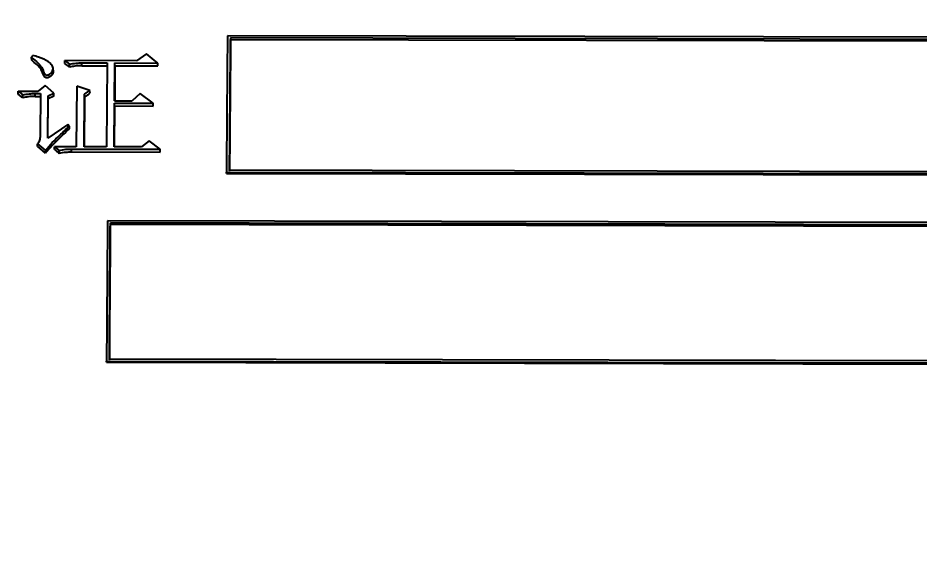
# Model space of a CAD drawing. Header units: millimetres. Extents: x 2312 to 3992, y 755 to 1943.
# Drawn here: x 2748.37 to 2762.91, y 1702.97 to 1711.8 of the extents above; entities that cross this region are included whole.
import ezdxf

# ---------------------------------------------------------------- set-up
doc = ezdxf.new("R2010")
doc.units = ezdxf.units.MM
doc.layers.add('标注', color=3, linetype='Continuous', lineweight=13)
doc.styles.add('SLDTEXTSTYLE1', font='txt.shx', dxfattribs={"width": 0.7, "bigfont": 'gbcbig.shx'})
doc.dimstyles.new('SLDDIMSTYLE12$0', dxfattribs={"dimtxt": 12, "dimasz": 10, "dimexe": 0, "dimexo": 0.0625, "dimgap": 0.875, "dimtad": 1, "dimdec": 1, "dimlfac": 1.8, "dimrnd": 1e-09, "dimzin": 12, "dimdsep": 46, "dimtxsty": 'SLDTEXTSTYLE1', "dimcen": 0.09, "dimdle": 8.16, "dimclrd": 3, "dimclre": 3, "dimadec": 0, "dimazin": 3, "dimtfac": 1, "dimtdec": 1, "dimtofl": 0, "dimtmove": 0, "dimatfit": 3, "dimfxl": 0, "dimfrac": 2, "dimtolj": 1, "dimlwd": 5, "dimlwe": 5, "dimarcsym": 0})

# ---------------------------------------------------------------- blocks, each defined once
blk = doc.blocks.new('*D45')
at = {"layer": 'Defpoints', "color": 0, "transparency": 16777216}
for p in [(2923.809, 1855.641), (2923.809, 1839.674), (2684.601, 1694.135)]:
    blk.add_point(p, dxfattribs=at)
at = {"layer": '标注', "color": 3, "lineweight": 5, "transparency": 16777216}
blk.add_line((2684.601, 1694.197), (2684.601, 1855.641), dxfattribs=at)
at = {"layer": '标注', "color": 3, "linetype": 'Continuous', "lineweight": 5, "transparency": 16777216}
for p, q in [((2694.601, 1855.641), (2913.809, 1855.641)), ((2923.809, 1839.736), (2923.809, 1855.641))]:
    blk.add_line(p, q, dxfattribs=at)
at = {"layer": '标注', "color": 3, "transparency": 16777216}
for points in [[(2694.601, 1857.308), (2694.601, 1853.974), (2684.601, 1855.641)], [(2913.809, 1857.308), (2913.809, 1853.974), (2923.809, 1855.641)]]:
    blk.add_solid(points, dxfattribs=at)
at = {"layer": '标注', "color": 0, "transparency": 16777216, "insert": (2804.205, 1867.944), "char_height": 10, "attachment_point": 5, "style": 'SLDTEXTSTYLE1'}
blk.add_mtext('\\A1;{\\H2.28571x;290}', dxfattribs=at)

msp = doc.modelspace()

# ---------------------------------------------------------------- linework, layer by layer
at = {"color": 7, "linetype": 'Continuous', "lineweight": 25}
for p, q in [((2769.755, 1711.472), (2751.747, 1711.511)), ((2769.71, 1711.438), (2751.797, 1711.476)), ((2751.797, 1711.453), (2769.71, 1711.414)), ((2748.59, 1711.119), (2748.589, 1711.165)), ((2749.124, 1711.112), (2749.201, 1711.052)), ((2750.282, 1711.109), (2749.124, 1711.112)), ((2749.125, 1711.065), (2749.124, 1711.112)), ((2750.439, 1711.221), (2750.282, 1711.109)), ((2750.623, 1711.071), (2750.439, 1711.221)), ((2748.933, 1710.996), (2748.933, 1711.002)), ((2748.934, 1710.955), (2748.933, 1710.97)), ((2749.202, 1711.005), (2749.125, 1711.065)), ((2749.202, 1711.005), (2749.201, 1711.052)), ((2749.396, 1711.074), (2749.805, 1711.073)), ((2749.397, 1711.027), (2749.396, 1711.074)), ((2749.397, 1711.027), (2749.806, 1711.026)), ((2749.805, 1711.073), (2749.794, 1709.721)), ((2749.927, 1710.463), (2749.932, 1711.073)), ((2749.932, 1711.026), (2749.928, 1710.463)), ((2749.932, 1711.073), (2750.623, 1711.071)), ((2749.932, 1711.026), (2750.623, 1711.025)), ((2748.809, 1710.707), (2748.692, 1710.617)), ((2748.944, 1710.586), (2748.809, 1710.707)), ((2749.315, 1710.698), (2749.308, 1709.722)), ((2749.529, 1710.63), (2749.315, 1710.698)), ((2748.37, 1710.617), (2748.448, 1710.557)), ((2748.37, 1710.617), (2748.692, 1710.617)), ((2748.371, 1710.572), (2748.37, 1710.617)), ((2748.448, 1710.511), (2748.371, 1710.572)), ((2748.643, 1710.579), (2748.73, 1710.579)), ((2748.643, 1710.533), (2748.643, 1710.579)), ((2748.643, 1710.533), (2748.731, 1710.533)), ((2748.73, 1710.579), (2748.725, 1709.906)), ((2748.851, 1709.86), (2748.856, 1710.541)), ((2748.856, 1710.541), (2748.944, 1710.586)), ((2748.945, 1710.54), (2748.857, 1710.495)), ((2749.434, 1709.722), (2749.441, 1710.57)), ((2749.441, 1710.524), (2749.435, 1709.722)), ((2749.441, 1710.57), (2749.529, 1710.63)), ((2750.337, 1710.583), (2750.209, 1710.463)), ((2750.549, 1710.424), (2750.337, 1710.583)), ((2748.852, 1709.861), (2748.857, 1710.495)), ((2749.921, 1709.721), (2749.926, 1710.426)), ((2749.927, 1710.38), (2749.922, 1709.721)), ((2749.926, 1710.426), (2750.549, 1710.424)), ((2749.927, 1710.463), (2750.209, 1710.463)), ((2749.927, 1710.38), (2750.55, 1710.379)), ((2749.174, 1710.079), (2748.851, 1709.86)), ((2749.193, 1710.056), (2749.174, 1710.079)), ((2749.193, 1710.056), (2749.194, 1710.011)), ((2750.486, 1709.818), (2750.359, 1709.72)), ((2750.66, 1709.681), (2750.486, 1709.818)), ((2748.685, 1709.769), (2748.811, 1709.662)), ((2748.811, 1709.618), (2748.686, 1709.724)), ((2748.957, 1709.723), (2749.034, 1709.662)), ((2749.308, 1709.722), (2748.957, 1709.723)), ((2748.958, 1709.678), (2748.957, 1709.723)), ((2749.035, 1709.617), (2749.034, 1709.662)), ((2749.229, 1709.684), (2750.66, 1709.681)), ((2749.23, 1709.64), (2749.229, 1709.684)), ((2749.794, 1709.721), (2749.434, 1709.722)), ((2750.359, 1709.72), (2749.921, 1709.721)), ((2749.23, 1709.64), (2750.661, 1709.637)), ((2751.729, 1709.315), (2769.738, 1709.276)), ((2751.73, 1709.293), (2751.729, 1709.315)), ((2751.73, 1709.293), (2769.738, 1709.254)), ((2751.78, 1709.35), (2769.693, 1709.311)), ((2769.732, 1708.487), (2749.813, 1708.53)), ((2769.686, 1708.451), (2749.858, 1708.494)), ((2749.858, 1708.473), (2749.858, 1708.494)), ((2749.858, 1708.473), (2769.687, 1708.43)), ((2749.842, 1706.304), (2769.67, 1706.261)), ((2749.796, 1706.268), (2769.715, 1706.225)), ((2749.797, 1706.248), (2749.796, 1706.268)), ((2749.797, 1706.248), (2769.715, 1706.205))]:
    msp.add_line(p, q, dxfattribs=at)
at = {"color": 7, "linetype": 'Continuous', "lineweight": 25, "flags": 128}
for points in [[(2751.797, 1711.476), (2751.797, 1711.463), (2751.797, 1711.453)], [(2749.932, 1711.026), (2749.932, 1711.052), (2749.932, 1711.073)], [(2750.623, 1711.025), (2750.623, 1711.051), (2750.623, 1711.071)], [(2748.448, 1710.511), (2748.448, 1710.534), (2748.448, 1710.557)], [(2748.857, 1710.495), (2748.857, 1710.521), (2748.856, 1710.541)], [(2748.945, 1710.54), (2748.945, 1710.566), (2748.944, 1710.586)], [(2749.441, 1710.524), (2749.441, 1710.55), (2749.441, 1710.57)], [(2749.53, 1710.584), (2749.529, 1710.61), (2749.529, 1710.63)], [(2749.927, 1710.38), (2749.927, 1710.405), (2749.926, 1710.426)], [(2750.55, 1710.379), (2750.55, 1710.404), (2750.549, 1710.424)], [(2748.686, 1709.724), (2748.685, 1709.736), (2748.685, 1709.747), (2748.685, 1709.769)], [(2748.811, 1709.618), (2748.811, 1709.643), (2748.811, 1709.662)], [(2750.661, 1709.637), (2750.661, 1709.662), (2750.66, 1709.681)]]:
    msp.add_lwpolyline(points, dxfattribs=at)
at = {"color": 7, "linetype": 'Continuous', "lineweight": 25}
for points, knots in [([(2751.747, 1711.511), (2751.745, 1711.293), (2751.741, 1710.858), (2751.736, 1710.127), (2751.732, 1709.61), (2751.729, 1709.315)], [0, 0, 0, 0, 0.300091, 0.600183, 1, 1, 1, 1]), ([(2751.797, 1711.476), (2751.795, 1711.259), (2751.792, 1710.823), (2751.786, 1710.115), (2751.782, 1709.622), (2751.78, 1709.35)], [0, 0, 0, 0, 0.309931, 0.619863, 1, 1, 1, 1]), ([(2751.78, 1709.328), (2751.783, 1709.728), (2751.789, 1710.442), (2751.795, 1711.144), (2751.797, 1711.453)], [0, 0, 0, 0, 0.559999, 1, 1, 1, 1]), ([(2748.589, 1711.165), (2748.624, 1711.134), (2748.689, 1711.077), (2748.761, 1710.998), (2748.777, 1710.936), (2748.791, 1710.905), (2748.804, 1710.89), (2748.817, 1710.881), (2748.831, 1710.877), (2748.85, 1710.88), (2748.877, 1710.89), (2748.906, 1710.911), (2748.926, 1710.942), (2748.937, 1710.974), (2748.933, 1711.009), (2748.909, 1711.05), (2748.837, 1711.115), (2748.726, 1711.159), (2748.639, 1711.186), (2748.609, 1711.195)], [0, 0, 0, 0, 0.14909, 0.273472, 0.333578, 0.361747, 0.385312, 0.398064, 0.410936, 0.426295, 0.453409, 0.4943, 0.534592, 0.572792, 0.604673, 0.650723, 0.727929, 0.906337, 1, 1, 1, 1]), ([(2748.589, 1711.165), (2748.591, 1711.168), (2748.595, 1711.174), (2748.601, 1711.184), (2748.606, 1711.192), (2748.609, 1711.195)], [0, 0, 0, 0, 0.250151, 0.625182, 1, 1, 1, 1]), ([(2748.934, 1710.955), (2748.935, 1710.946), (2748.938, 1710.924), (2748.924, 1710.891), (2748.9, 1710.858), (2748.87, 1710.84), (2748.844, 1710.832), (2748.828, 1710.831), (2748.814, 1710.836), (2748.8, 1710.848), (2748.773, 1710.891), (2748.752, 1710.968), (2748.672, 1711.047), (2748.617, 1711.095), (2748.59, 1711.119)], [0, 0, 0, 0, 0.053404, 0.121978, 0.193669, 0.267932, 0.295725, 0.323806, 0.343456, 0.369666, 0.41655, 0.618351, 0.807391, 1, 1, 1, 1]), ([(2749.201, 1711.052), (2749.237, 1711.059), (2749.301, 1711.072), (2749.367, 1711.073), (2749.396, 1711.074)], [0, 0, 0, 0, 0.5587761, 1, 1, 1, 1]), ([(2749.397, 1711.027), (2749.36, 1711.027), (2749.294, 1711.025), (2749.23, 1711.011), (2749.202, 1711.005)], [0, 0, 0, 0, 0.561154, 1, 1, 1, 1]), ([(2748.448, 1710.557), (2748.484, 1710.564), (2748.548, 1710.578), (2748.614, 1710.579), (2748.643, 1710.579)], [0, 0, 0, 0, 0.558781, 1, 1, 1, 1]), ([(2748.643, 1710.533), (2748.606, 1710.533), (2748.54, 1710.531), (2748.476, 1710.517), (2748.448, 1710.511)], [0, 0, 0, 0, 0.561158, 1, 1, 1, 1]), ([(2749.441, 1710.524), (2749.453, 1710.532), (2749.474, 1710.546), (2749.503, 1710.566), (2749.521, 1710.578), (2749.53, 1710.584)], [0, 0, 0, 0, 0.401396, 0.700698, 1, 1, 1, 1]), ([(2748.811, 1709.662), (2748.846, 1709.705), (2748.917, 1709.791), (2749.053, 1709.916), (2749.143, 1710.006), (2749.193, 1710.056)], [0, 0, 0, 0, 0.306128, 0.612196, 1, 1, 1, 1]), ([(2749.194, 1710.011), (2749.154, 1709.972), (2749.073, 1709.894), (2748.94, 1709.767), (2748.857, 1709.671), (2748.811, 1709.618)], [0, 0, 0, 0, 0.3062273, 0.6124604, 1, 1, 1, 1]), ([(2748.725, 1709.906), (2748.724, 1709.89), (2748.723, 1709.863), (2748.715, 1709.827), (2748.705, 1709.796), (2748.691, 1709.778), (2748.685, 1709.769)], [0, 0, 0, 0, 0.337313, 0.556285, 0.776636, 1, 1, 1, 1]), ([(2748.958, 1709.678), (2748.969, 1709.67), (2748.987, 1709.655), (2749.013, 1709.635), (2749.028, 1709.623), (2749.035, 1709.617)], [0, 0, 0, 0, 0.429892, 0.714945, 1, 1, 1, 1]), ([(2749.034, 1709.662), (2749.07, 1709.669), (2749.134, 1709.683), (2749.2, 1709.684), (2749.229, 1709.684)], [0, 0, 0, 0, 0.558776, 1, 1, 1, 1]), ([(2749.035, 1709.617), (2749.071, 1709.625), (2749.135, 1709.638), (2749.201, 1709.639), (2749.23, 1709.64)], [0, 0, 0, 0, 0.558764, 1, 1, 1, 1]), ([(2749.813, 1708.53), (2749.811, 1708.305), (2749.808, 1707.857), (2749.802, 1707.104), (2749.799, 1706.572), (2749.796, 1706.268)], [0, 0, 0, 0, 0.300091, 0.600183, 1, 1, 1, 1]), ([(2749.858, 1708.494), (2749.856, 1708.27), (2749.853, 1707.821), (2749.847, 1707.091), (2749.844, 1706.584), (2749.842, 1706.304)], [0, 0, 0, 0, 0.309931, 0.619863, 1, 1, 1, 1]), ([(2749.842, 1706.284), (2749.845, 1706.696), (2749.85, 1707.43), (2749.856, 1708.154), (2749.858, 1708.473)], [0, 0, 0, 0, 0.559999, 1, 1, 1, 1])]:
    msp.add_open_spline(points, degree=3, knots=knots, dxfattribs=at)

# ---------------------------------------------------------------- dimensions: what is measured, and where the dimension line sits
at = {"layer": '标注'}
dim = msp.add_linear_dim(base=(2923.809, 1855.641), p1=(2684.601, 1694.135), p2=(2923.809, 1839.674), text='{\\H2.28571x;290}', dimstyle='SLDDIMSTYLE12$0', override={"dimtxt": 10, "dimtdec": 3, "dimtzin": 0}, dxfattribs=at)
dim.commit()
dim.dimension.update_dxf_attribs({"geometry": '*D45', "text_midpoint": (2804.205, 1855.641), "dimtype": 160})

doc.saveas('drawing.dxf')
